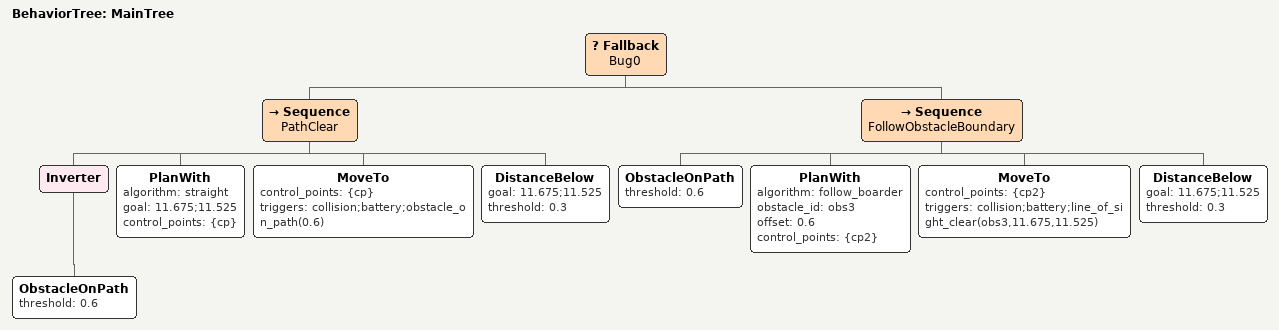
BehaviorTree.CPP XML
<?xml version="1.0"?>
<root BTCPP_format="4" main_tree_to_execute="MainTree">
  <BehaviorTree ID="MainTree">
    <Fallback name="Bug0">
      <Sequence name="PathClear">
        <Inverter>
          <ObstacleOnPath threshold="0.6"/>
        </Inverter>
        <PlanWith algorithm="straight" goal="11.675;11.525" control_points="{cp}"/>
        <MoveTo control_points="{cp}" triggers="collision;battery;obstacle_on_path(0.6)"/>
        <DistanceBelow goal="11.675;11.525" threshold="0.3"/>
      </Sequence>
      <Sequence name="FollowObstacleBoundary">
        <ObstacleOnPath threshold="0.6"/>
        <PlanWith algorithm="follow_boarder" obstacle_id="obs3" offset="0.6" control_points="{cp2}"/>
        <MoveTo control_points="{cp2}" triggers="collision;battery;line_of_sight_clear(obs3,11.675,11.525)"/>
        <DistanceBelow goal="11.675;11.525" threshold="0.3"/>
      </Sequence>
    </Fallback>
  </BehaviorTree>

</root>
